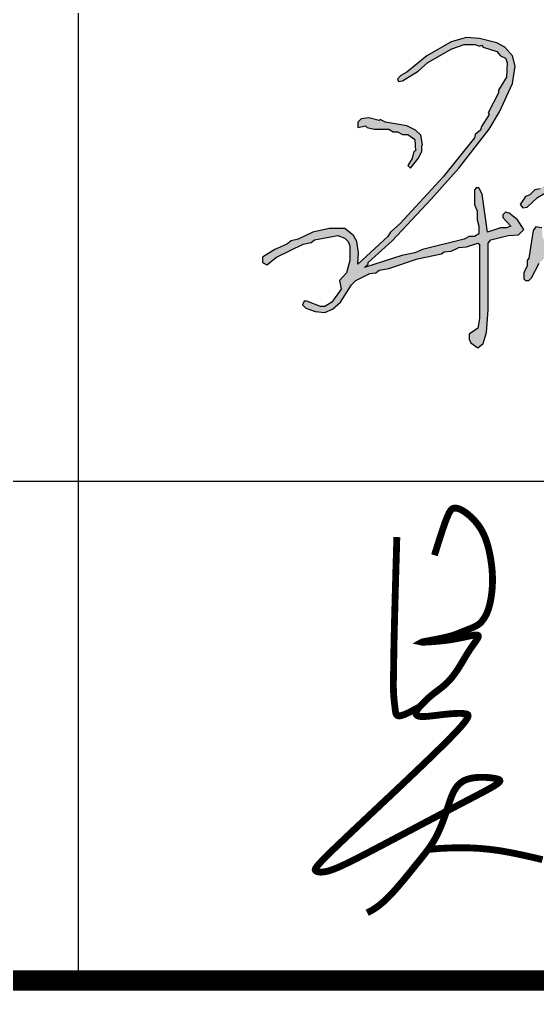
# Model space of a CAD drawing. Extents: x 185245 to 2166646, y -19957 to 815000.
# Drawn here: x 2019141 to 2020154, y 686554 to 688452 of the extents above; entities that cross this region are included whole.
import ezdxf

# ---------------------------------------------------------------- set-up
doc = ezdxf.new("R2010")
doc.units = 0
doc.header["$LTSCALE"] = 1000
doc.header["$MEASUREMENT"] = 0
doc.layers.add('0-签名', color=2, linetype='Continuous')
doc.layers.add('图框', color=4, linetype='Continuous')

msp = doc.modelspace()

# ---------------------------------------------------------------- hatches: boundary and pattern name
at = {"linetype": 'Continuous'}
h = msp.add_hatch(color=4, dxfattribs=at)
h.dxf.hatch_style = 1
h.paths.add_polyline_path([(2019927.428696472, 688205.5436002824), (2019929.118696472, 688207.2336002823), (2019925.738696473, 688225.8236002827), (2019915.598696472, 688235.9636002823), (2019898.698696472, 688244.4136002825), (2019856.448696472, 688251.1736002823), (2019846.308696472, 688256.2436002821), (2019844.618696472, 688254.5536002826), (2019824.338696472, 688259.6236002825), (2019809.128696471, 688257.9336002821), (2019802.368696472, 688251.1736002823), (2019802.368696472, 688241.0336002826), (2019817.578696473, 688244.4136002825), (2019820.958696472, 688241.0336002826), (2019834.478696472, 688237.6536002827), (2019863.208696472, 688237.6536002827), (2019871.658696473, 688232.5836002824), (2019880.108696472, 688232.5836002824), (2019890.248696472, 688227.5136002826), (2019900.388696472, 688227.5136002826), (2019913.908696473, 688217.3736002825), (2019915.598696472, 688195.4036002827), (2019912.218696472, 688193.7136002823), (2019908.838696472, 688180.1936002823), (2019900.388696472, 688166.6736002823), (2019905.458696472, 688161.6036002825), (2019920.668696472, 688180.1936002823), (2019927.428696472, 688193.7136002823)], flags=17)
h.paths.add_polyline_path([(2020125.158696473, 688039.9236002823), (2020126.848696472, 688041.6136002827), (2020115.018696472, 688060.2036002825), (2020098.118696472, 688073.7236002826), (2020091.358696472, 688075.4136002825), (2020086.288696472, 688070.3436002822), (2020086.288696472, 688065.2736002824), (2020101.498696472, 688048.3736002825), (2020093.048696471, 688044.9936002821), (2020081.218696472, 688044.9936002821), (2020055.868696472, 688036.5436002824), (2020045.728696472, 688110.9036002827), (2020038.968696472, 688122.7336002823), (2020033.898696472, 688122.7336002823), (2020030.518696472, 688119.3536002825), (2020030.518696472, 688090.6236002825), (2020035.588696472, 688077.1036002825), (2020035.588696472, 688060.2036002825), (2020038.968696472, 688048.3736002825), (2020038.968696472, 688033.1636002825), (2020030.518696472, 688028.0936002822), (2020020.378696471, 688028.0936002822), (2020010.238696473, 688023.0236002824), (2019929.118696472, 688002.7436002821), (2019913.908696473, 687995.9836002823), (2019888.558696472, 687990.9136002825), (2019815.888696472, 687967.2536002824), (2019822.648696472, 687974.0136002826), (2019822.648696472, 687977.393600282), (2019869.968696472, 688019.643600282), (2019946.018696472, 688100.7636002826), (2020000.098696472, 688161.6036002825), (2020059.248696472, 688237.6536002827), (2020079.528696472, 688271.4536002825), (2020104.878696471, 688327.2236002826), (2020109.948696472, 688361.0236002824), (2020104.878696471, 688381.3036002826), (2020089.668696472, 688398.2036002825), (2020074.458696472, 688406.6536002827), (2020040.658696473, 688415.1036002825), (2020015.308696472, 688416.7936002824), (2019984.888696472, 688408.3436002822), (2019937.568696473, 688381.3036002826), (2019898.698696472, 688349.1936002823), (2019886.868696472, 688342.4336002821), (2019880.108696472, 688335.6736002823), (2019881.798696471, 688330.6036002825), (2019890.248696472, 688332.2936002824), (2019920.668696472, 688350.8836002822), (2019939.258696472, 688367.7836002826), (2019986.578696473, 688394.8236002827), (2020010.238696473, 688403.2736002824), (2020032.208696472, 688403.2736002824), (2020040.658696473, 688399.893600282), (2020044.038696472, 688401.5836002824), (2020047.418696472, 688398.2036002825), (2020074.458696472, 688389.7536002824), (2020081.218696472, 688381.3036002826), (2020091.358696472, 688376.2336002823), (2020094.738696473, 688367.7836002826), (2020093.048696471, 688339.0536002826), (2020077.838696472, 688313.7036002825), (2020077.838696472, 688308.6336002822), (2020057.558696472, 688269.7636002826), (2020059.248696472, 688266.3836002822), (2020044.038696472, 688242.7236002826), (2020042.348696472, 688235.9636002823), (2020032.208696472, 688227.5136002826), (2020030.518696472, 688220.7536002824), (2019969.678696472, 688144.7036002825), (2019885.178696472, 688053.4436002823), (2019866.588696472, 688036.5436002824), (2019861.518696472, 688028.0936002822), (2019802.368696472, 687974.0136002826), (2019804.058696472, 687995.9836002823), (2019800.678696472, 688017.9536002825), (2019793.918696472, 688029.7836002826), (2019777.018696472, 688043.3036002826), (2019746.598696472, 688043.3036002826), (2019714.488696473, 688036.5436002824), (2019685.758696472, 688023.0236002824), (2019672.238696473, 688019.643600282), (2019663.788696472, 688012.8836002822), (2019640.128696471, 688002.7436002821), (2019616.468696472, 687987.5336002826), (2019616.468696472, 687977.393600282), (2019624.918696472, 687972.3236002827), (2019643.508696472, 687987.5336002826), (2019695.898696472, 688012.8836002822), (2019711.108696472, 688016.2636002826), (2019717.868696472, 688021.3336002824), (2019763.498696472, 688029.7836002826), (2019777.018696472, 688024.7136002823), (2019783.778696472, 688017.9536002825), (2019787.158696473, 688009.5036002824), (2019787.158696473, 687980.7736002824), (2019780.398696472, 687957.1136002827), (2019766.878696471, 687941.9036002827), (2019770.258696472, 687925.0036002824), (2019751.668696472, 687899.6536002827), (2019738.148696472, 687891.2036002825), (2019729.698696472, 687891.2036002825), (2019702.658696473, 687901.3436002822), (2019697.588696472, 687901.3436002822), (2019694.208696472, 687894.5836002824), (2019700.968696472, 687887.8236002827), (2019719.558696472, 687881.0636002824), (2019738.148696472, 687879.3736002825), (2019753.358696472, 687886.1336002822), (2019768.568696473, 687899.6536002827), (2019790.538696472, 687933.4536002825), (2019798.988696473, 687941.9036002827), (2019826.028696472, 687955.4236002823), (2019837.858696472, 687957.1136002827), (2019844.618696472, 687962.1836002821), (2019863.208696472, 687965.5636002824), (2019918.978696472, 687984.1536002827), (2019966.298696471, 687994.2936002824), (2019971.368696472, 687997.6736002823), (2019984.888696472, 687999.3636002827), (2020000.098696472, 688006.1236002825), (2020015.308696472, 688007.8136002824), (2020037.278696472, 688014.5736002827), (2020040.658696473, 688012.8836002822), (2020040.658696473, 687867.5436002824), (2020037.278696472, 687848.9536002825), (2020020.378696471, 687837.1236002825), (2020020.378696471, 687826.9836002823), (2020023.758696472, 687820.2236002826), (2020037.278696472, 687810.0836002824), (2020047.418696472, 687818.5336002826), (2020054.178696472, 687840.5036002824), (2020057.558696472, 687884.4436002823), (2020057.558696472, 688014.5736002827), (2020062.628696471, 688021.3336002824), (2020096.428696472, 688029.7836002826), (2020116.708696472, 688031.4736002826)])
h.paths.add_polyline_path([(2020245.148696472, 687962.1836002821), (2020245.148696472, 687948.6636002825), (2020243.458696472, 687943.5936002822), (2020231.628696471, 687943.5936002822), (2020206.278696472, 687960.4936002821), (2020177.548696471, 687994.2936002824), (2020177.548696471, 688001.0536002826), (2020216.418696472, 688039.9236002823), (2020229.938696472, 688050.0636002824), (2020236.698696472, 688050.0636002824), (2020240.078696473, 687990.9136002825)], flags=16)
h.paths.add_polyline_path([(2020422.598696472, 688097.3836002822), (2020419.218696472, 688092.3136002824), (2020412.458696472, 688075.4136002825), (2020380.348696472, 688034.8536002825), (2020336.408696473, 687992.6036002825), (2020305.988696473, 687974.0136002826), (2020297.538696472, 687975.7036002825), (2020302.608696472, 687990.9136002825), (2020307.678696472, 687994.2936002824), (2020309.368696472, 688002.7436002821), (2020338.098696472, 688041.6136002827), (2020368.518696472, 688070.3436002822), (2020397.248696472, 688090.6236002825), (2020417.528696472, 688100.7636002826)], flags=16)
h.paths.add_polyline_path([(2020503.718696472, 688051.7536002824), (2020500.338696472, 688024.7136002823), (2020496.958696472, 688017.9536002825), (2020493.578696473, 688017.9536002825), (2020490.198696472, 688024.7136002823), (2020490.198696472, 688036.5436002824), (2020495.268696472, 688048.3736002825), (2020500.338696472, 688053.4436002823)], flags=16)
h.paths.add_polyline_path([(2020669.338696472, 688100.7636002826), (2020669.338696472, 688083.8636002827), (2020665.958696472, 688077.1036002825), (2020665.958696472, 688058.5136002826), (2020660.888696472, 688048.3736002825), (2020654.128696471, 688046.6836002821), (2020642.298696471, 688061.893600282), (2020640.608696472, 688075.4136002825), (2020643.988696473, 688085.5536002826), (2020662.578696473, 688102.4536002825)], flags=16)
h.paths.add_polyline_path([(2020785.948696472, 688095.6936002823), (2020785.948696472, 688085.5536002826), (2020784.258696472, 688082.1736002823), (2020772.428696472, 688082.1736002823), (2020738.628696471, 688075.4136002825), (2020731.868696472, 688077.1036002825), (2020730.178696472, 688080.4836002823), (2020758.908696473, 688107.5236002824), (2020777.498696472, 688115.9736002826), (2020782.568696473, 688110.9036002827)], flags=16)
h.paths.add_polyline_path([(2020843.408696473, 688244.4136002825), (2020841.718696472, 688188.643600282), (2020838.338696472, 688166.6736002823), (2020838.338696472, 688114.2836002826), (2020836.648696472, 688090.6236002825), (2020833.268696472, 688083.8636002827), (2020797.778696472, 688083.8636002827), (2020794.398696472, 688087.2436002821), (2020792.708696472, 688109.2136002823), (2020787.638696472, 688122.7336002823), (2020782.568696473, 688127.8036002826), (2020772.428696472, 688127.8036002826), (2020728.488696473, 688094.0036002824), (2020699.758696472, 688066.9636002823), (2020684.548696471, 688060.2036002825), (2020677.788696472, 688063.5836002824), (2020682.858696472, 688107.5236002824), (2020698.068696473, 688126.1136002827), (2020784.258696472, 688195.4036002827), (2020838.338696472, 688247.7936002824), (2020841.718696472, 688247.7936002824)], flags=16)
h.paths.add_polyline_path([(2020861.998696472, 688355.9536002825), (2020861.998696472, 688333.9836002823), (2020861.998696472, 688313.7036002825), (2020856.928696472, 688306.9436002823), (2020856.928696472, 688357.643600282), (2020858.618696472, 688359.3336002824)], flags=16)
h.paths.add_polyline_path([(2021132.398696472, 688078.7936002824), (2021134.088696472, 688080.4836002823), (2021130.708696472, 688085.5536002826), (2021122.258696472, 688088.9336002821), (2021056.348696472, 688087.2436002821), (2021047.898696472, 688090.6236002825), (2020981.988696473, 688090.6236002825), (2020965.088696472, 688087.2436002821), (2020954.948696472, 688090.6236002825), (2020855.238696473, 688088.9336002821), (2020850.168696472, 688092.3136002824), (2020850.168696472, 688137.9436002823), (2020856.928696472, 688264.6936002823), (2020873.828696473, 688310.3236002827), (2020873.828696473, 688350.8836002822), (2020868.758696472, 688377.9236002823), (2020861.998696472, 688396.5136002826), (2020851.858696472, 688403.2736002824), (2020846.788696472, 688396.5136002826), (2020846.788696472, 688281.5936002822), (2020840.028696472, 688264.6936002823), (2020794.398696472, 688217.3736002825), (2020772.428696472, 688202.1636002825), (2020762.288696472, 688190.3336002824), (2020753.838696472, 688186.9536002825), (2020733.558696472, 688166.6736002823), (2020730.178696472, 688166.6736002823), (2020718.348696472, 688154.8436002822), (2020704.828696473, 688148.0836002824), (2020696.378696471, 688139.6336002822), (2020689.618696472, 688141.3236002827), (2020694.688696472, 688178.5036002824), (2020691.308696472, 688186.9536002825), (2020686.238696473, 688192.0236002824), (2020681.168696472, 688192.0236002824), (2020676.098696472, 688185.2636002826), (2020679.478696472, 688168.3636002827), (2020674.408696473, 688163.2936002824), (2020640.608696472, 688149.7736002824), (2020544.278696472, 688094.0036002824), (2020527.378696471, 688088.9336002821), (2020520.618696472, 688090.6236002825), (2020522.308696472, 688126.1136002827), (2020525.688696472, 688132.8736002825), (2020534.138696472, 688137.9436002823), (2020535.828696473, 688144.7036002825), (2020522.308696472, 688166.6736002823), (2020508.788696472, 688180.1936002823), (2020500.338696472, 688180.1936002823), (2020496.958696472, 688176.8136002824), (2020500.338696472, 688159.9136002825), (2020503.718696472, 688154.8436002822), (2020502.028696472, 688139.6336002822), (2020478.368696472, 688136.2536002824), (2020442.878696471, 688126.1136002827), (2020432.738696473, 688126.1136002827), (2020415.838696472, 688134.5636002824), (2020378.658696473, 688134.5636002824), (2020361.758696472, 688131.1836002821), (2020346.548696471, 688124.4236002823), (2020344.858696472, 688126.1136002827), (2020339.788696472, 688122.7336002823), (2020331.338696472, 688122.7336002823), (2020321.198696472, 688115.9736002826), (2020292.468696472, 688105.8336002824), (2020263.738696473, 688088.9336002821), (2020255.288696472, 688080.4836002823), (2020250.218696472, 688080.4836002823), (2020245.148696472, 688119.3536002825), (2020246.838696472, 688127.8036002826), (2020258.668696472, 688136.2536002824), (2020262.048696471, 688151.4636002823), (2020251.908696473, 688164.9836002823), (2020246.838696472, 688176.8136002824), (2020241.768696472, 688181.8836002822), (2020235.008696472, 688183.5736002827), (2020226.558696472, 688173.4336002821), (2020226.558696472, 688148.0836002824), (2020221.488696473, 688143.0136002826), (2020184.308696472, 688134.5636002824), (2020170.788696472, 688129.4936002821), (2020158.958696472, 688121.0436002824), (2020148.818696473, 688119.3536002825), (2020138.678696472, 688109.2136002823), (2020130.228696472, 688105.8336002824), (2020120.088696472, 688090.6236002825), (2020125.158696473, 688083.8636002827), (2020133.608696472, 688085.5536002826), (2020153.888696472, 688104.143600282), (2020177.548696471, 688117.6636002825), (2020207.968696472, 688122.7336002823), (2020214.728696472, 688126.1136002827), (2020226.558696472, 688126.1136002827), (2020233.318696473, 688083.8636002827), (2020233.318696473, 688068.6536002827), (2020224.868696472, 688060.2036002825), (2020207.968696472, 688050.0636002824), (2020172.478696472, 688014.5736002827), (2020169.098696472, 688014.5736002827), (2020164.028696472, 688026.4036002827), (2020162.338696472, 688044.9936002821), (2020150.508696472, 688046.6836002821), (2020145.438696472, 688039.9236002823), (2020136.988696473, 687985.8436002822), (2020133.608696472, 687980.7736002824), (2020133.608696472, 687970.6336002822), (2020126.848696472, 687957.1136002827), (2020126.848696472, 687945.2836002826), (2020130.228696472, 687941.9036002827), (2020136.988696473, 687941.9036002827), (2020142.058696472, 687946.9736002826), (2020157.268696472, 687975.7036002825), (2020167.408696473, 687985.8436002822), (2020185.998696472, 687962.1836002821), (2020206.278696472, 687941.9036002827), (2020229.938696472, 687923.3136002824), (2020243.458696472, 687916.5536002826), (2020260.358696472, 687921.6236002825), (2020265.428696472, 687931.7636002826), (2020258.668696472, 687985.8436002822), (2020253.598696472, 688048.3736002825), (2020253.598696472, 688060.2036002825), (2020256.978696472, 688066.9636002823), (2020287.398696472, 688087.2436002821), (2020334.718696472, 688109.2136002823), (2020373.588696472, 688119.3536002825), (2020412.458696472, 688119.3536002825), (2020415.838696472, 688114.2836002826), (2020398.938696472, 688105.8336002824), (2020358.378696471, 688078.7936002824), (2020316.128696471, 688034.8536002825), (2020289.088696472, 687995.9836002823), (2020282.328696473, 687980.7736002824), (2020282.328696473, 687972.3236002827), (2020285.708696472, 687965.5636002824), (2020292.468696472, 687960.4936002821), (2020304.298696471, 687960.4936002821), (2020324.578696473, 687968.9436002823), (2020360.068696473, 687997.6736002823), (2020402.318696473, 688039.9236002823), (2020420.908696473, 688063.5836002824), (2020425.978696472, 688077.1036002825), (2020431.048696471, 688082.1736002823), (2020437.808696472, 688104.143600282), (2020444.568696473, 688110.9036002827), (2020459.778696472, 688119.3536002825), (2020498.648696472, 688127.8036002826), (2020503.718696472, 688127.8036002826), (2020508.788696472, 688122.7336002823), (2020507.098696472, 688077.1036002825), (2020503.718696472, 688072.0336002826), (2020486.818696473, 688061.893600282), (2020476.678696472, 688046.6836002821), (2020474.988696473, 688017.9536002825), (2020485.128696471, 687994.2936002824), (2020491.888696472, 687987.5336002826), (2020496.958696472, 687987.5336002826), (2020505.408696473, 687994.2936002824), (2020512.168696472, 688009.5036002824), (2020520.618696472, 688065.2736002824), (2020547.658696473, 688083.8636002827), (2020574.698696472, 688095.6936002823), (2020638.918696472, 688136.2536002824), (2020659.198696472, 688146.393600282), (2020672.718696472, 688149.7736002824), (2020676.098696472, 688146.393600282), (2020672.718696472, 688124.4236002823), (2020645.678696472, 688104.143600282), (2020627.088696472, 688075.4136002825), (2020627.088696472, 688061.893600282), (2020640.608696472, 688039.9236002823), (2020640.608696472, 688031.4736002826), (2020632.158696473, 688017.9536002825), (2020635.538696472, 688011.1936002823), (2020645.678696472, 688011.1936002823), (2020665.958696472, 688019.643600282), (2020689.618696472, 688044.9936002821), (2020704.828696473, 688056.8236002827), (2020721.728696472, 688060.2036002825), (2020731.868696472, 688065.2736002824), (2020755.528696472, 688066.9636002823), (2020765.668696472, 688070.3436002822), (2020794.398696472, 688068.6536002827), (2020809.608696472, 688073.7236002826), (2020834.958696472, 688073.7236002826), (2020838.338696472, 688068.6536002827), (2020836.648696472, 688048.3736002825), (2020840.028696472, 688024.7136002823), (2020838.338696472, 688019.643600282), (2020843.408696473, 687941.9036002827), (2020850.168696472, 687911.4836002823), (2020850.168696472, 687874.3036002826), (2020863.688696472, 687803.3236002827), (2020865.378696471, 687764.4536002825), (2020877.208696472, 687725.5836002824), (2020887.348696472, 687674.8836002822), (2020894.108696472, 687666.4336002821), (2020900.868696472, 687669.8136002824), (2020889.038696472, 687737.4136002825), (2020873.828696473, 687796.5636002824), (2020861.998696472, 687870.9236002823), (2020860.308696472, 687916.5536002826), (2020856.928696472, 687931.7636002826), (2020850.168696472, 688055.1336002822), (2020851.858696472, 688073.7236002826), (2020861.998696472, 688077.1036002825), (2020867.068696473, 688075.4136002825), (2020939.738696473, 688080.4836002823), (2021036.068696473, 688080.4836002823), (2021042.828696473, 688077.1036002825), (2021068.178696472, 688078.7936002824), (2021076.628696471, 688072.0336002826), (2021123.948696472, 688072.0336002826)])

# ---------------------------------------------------------------- linework, layer by layer
at = {"color": 4, "linetype": 'Continuous', "elevation": 1.991429599002004e-08}
for points in [[(2020125.158696473, 688039.9236002823), (2020126.848696472, 688041.6136002827), (2020115.018696472, 688060.2036002825), (2020098.118696472, 688073.7236002826), (2020091.358696472, 688075.4136002825), (2020086.288696472, 688070.3436002822), (2020086.288696472, 688065.2736002824), (2020101.498696472, 688048.3736002825), (2020093.048696471, 688044.9936002821), (2020081.218696472, 688044.9936002821), (2020055.868696472, 688036.5436002824), (2020045.728696472, 688110.9036002827), (2020038.968696472, 688122.7336002823), (2020033.898696472, 688122.7336002823), (2020030.518696472, 688119.3536002825), (2020030.518696472, 688090.6236002825), (2020035.588696472, 688077.1036002825), (2020035.588696472, 688060.2036002825), (2020038.968696472, 688048.3736002825), (2020038.968696472, 688033.1636002825), (2020030.518696472, 688028.0936002822), (2020020.378696471, 688028.0936002822), (2020010.238696473, 688023.0236002824), (2019929.118696472, 688002.7436002821), (2019913.908696473, 687995.9836002823), (2019888.558696472, 687990.9136002825), (2019815.888696472, 687967.2536002824), (2019822.648696472, 687974.0136002826), (2019822.648696472, 687977.393600282), (2019869.968696472, 688019.643600282), (2019946.018696472, 688100.7636002826), (2020000.098696472, 688161.6036002825), (2020059.248696472, 688237.6536002827), (2020079.528696472, 688271.4536002825), (2020104.878696471, 688327.2236002826), (2020109.948696472, 688361.0236002824), (2020104.878696471, 688381.3036002826), (2020089.668696472, 688398.2036002825), (2020074.458696472, 688406.6536002827), (2020040.658696473, 688415.1036002825), (2020015.308696472, 688416.7936002824), (2019984.888696472, 688408.3436002822), (2019937.568696473, 688381.3036002826), (2019898.698696472, 688349.1936002823), (2019886.868696472, 688342.4336002821), (2019880.108696472, 688335.6736002823), (2019881.798696471, 688330.6036002825), (2019890.248696472, 688332.2936002824), (2019920.668696472, 688350.8836002822), (2019939.258696472, 688367.7836002826), (2019986.578696473, 688394.8236002827), (2020010.238696473, 688403.2736002824), (2020032.208696472, 688403.2736002824), (2020040.658696473, 688399.893600282), (2020044.038696472, 688401.5836002824), (2020047.418696472, 688398.2036002825), (2020074.458696472, 688389.7536002824), (2020081.218696472, 688381.3036002826), (2020091.358696472, 688376.2336002823), (2020094.738696473, 688367.7836002826), (2020093.048696471, 688339.0536002826), (2020077.838696472, 688313.7036002825), (2020077.838696472, 688308.6336002822), (2020057.558696472, 688269.7636002826), (2020059.248696472, 688266.3836002822), (2020044.038696472, 688242.7236002826), (2020042.348696472, 688235.9636002823), (2020032.208696472, 688227.5136002826), (2020030.518696472, 688220.7536002824), (2019969.678696472, 688144.7036002825), (2019885.178696472, 688053.4436002823), (2019866.588696472, 688036.5436002824), (2019861.518696472, 688028.0936002822), (2019802.368696472, 687974.0136002826), (2019804.058696472, 687995.9836002823), (2019800.678696472, 688017.9536002825), (2019793.918696472, 688029.7836002826), (2019777.018696472, 688043.3036002826), (2019746.598696472, 688043.3036002826), (2019714.488696473, 688036.5436002824), (2019685.758696472, 688023.0236002824), (2019672.238696473, 688019.643600282), (2019663.788696472, 688012.8836002822), (2019640.128696471, 688002.7436002821), (2019616.468696472, 687987.5336002826), (2019616.468696472, 687977.393600282), (2019624.918696472, 687972.3236002827), (2019643.508696472, 687987.5336002826), (2019695.898696472, 688012.8836002822), (2019711.108696472, 688016.2636002826), (2019717.868696472, 688021.3336002824), (2019763.498696472, 688029.7836002826), (2019777.018696472, 688024.7136002823), (2019783.778696472, 688017.9536002825), (2019787.158696473, 688009.5036002824), (2019787.158696473, 687980.7736002824), (2019780.398696472, 687957.1136002827), (2019766.878696471, 687941.9036002827), (2019770.258696472, 687925.0036002824), (2019751.668696472, 687899.6536002827), (2019738.148696472, 687891.2036002825), (2019729.698696472, 687891.2036002825), (2019702.658696473, 687901.3436002822), (2019697.588696472, 687901.3436002822), (2019694.208696472, 687894.5836002824), (2019700.968696472, 687887.8236002827), (2019719.558696472, 687881.0636002824), (2019738.148696472, 687879.3736002825), (2019753.358696472, 687886.1336002822), (2019768.568696473, 687899.6536002827), (2019790.538696472, 687933.4536002825), (2019798.988696473, 687941.9036002827), (2019826.028696472, 687955.4236002823), (2019837.858696472, 687957.1136002827), (2019844.618696472, 687962.1836002821), (2019863.208696472, 687965.5636002824), (2019918.978696472, 687984.1536002827), (2019966.298696471, 687994.2936002824), (2019971.368696472, 687997.6736002823), (2019984.888696472, 687999.3636002827), (2020000.098696472, 688006.1236002825), (2020015.308696472, 688007.8136002824), (2020037.278696472, 688014.5736002827), (2020040.658696473, 688012.8836002822), (2020040.658696473, 687867.5436002824), (2020037.278696472, 687848.9536002825), (2020020.378696471, 687837.1236002825), (2020020.378696471, 687826.9836002823), (2020023.758696472, 687820.2236002826), (2020037.278696472, 687810.0836002824), (2020047.418696472, 687818.5336002826), (2020054.178696472, 687840.5036002824), (2020057.558696472, 687884.4436002823), (2020057.558696472, 688014.5736002827), (2020062.628696471, 688021.3336002824), (2020096.428696472, 688029.7836002826), (2020116.708696472, 688031.4736002826), (2020125.158696473, 688039.9236002823)], [(2019927.428696472, 688205.5436002824), (2019929.118696472, 688207.2336002823), (2019925.738696473, 688225.8236002827), (2019915.598696472, 688235.9636002823), (2019898.698696472, 688244.4136002825), (2019856.448696472, 688251.1736002823), (2019846.308696472, 688256.2436002821), (2019844.618696472, 688254.5536002826), (2019824.338696472, 688259.6236002825), (2019809.128696471, 688257.9336002821), (2019802.368696472, 688251.1736002823), (2019802.368696472, 688241.0336002826), (2019817.578696473, 688244.4136002825), (2019820.958696472, 688241.0336002826), (2019834.478696472, 688237.6536002827), (2019863.208696472, 688237.6536002827), (2019871.658696473, 688232.5836002824), (2019880.108696472, 688232.5836002824), (2019890.248696472, 688227.5136002826), (2019900.388696472, 688227.5136002826), (2019913.908696473, 688217.3736002825), (2019915.598696472, 688195.4036002827), (2019912.218696472, 688193.7136002823), (2019908.838696472, 688180.1936002823), (2019900.388696472, 688166.6736002823), (2019905.458696472, 688161.6036002825), (2019920.668696472, 688180.1936002823), (2019927.428696472, 688193.7136002823), (2019927.428696472, 688205.5436002824)], [(2020158.958696472, 688121.0436002824), (2020148.818696473, 688119.3536002825), (2020138.678696472, 688109.2136002823), (2020130.228696472, 688105.8336002824), (2020120.088696472, 688090.6236002825), (2020125.158696473, 688083.8636002827), (2020133.608696472, 688085.5536002826), (2020153.888696472, 688104.143600282), (2020177.548696471, 688117.6636002825)], [(2020162.338696472, 688044.9936002821), (2020150.508696472, 688046.6836002821), (2020145.438696472, 688039.9236002823), (2020136.988696473, 687985.8436002822), (2020133.608696472, 687980.7736002824), (2020133.608696472, 687970.6336002822), (2020126.848696472, 687957.1136002827), (2020126.848696472, 687945.2836002826), (2020130.228696472, 687941.9036002827), (2020136.988696473, 687941.9036002827), (2020142.058696472, 687946.9736002826), (2020157.268696472, 687975.7036002825)]]:
    msp.add_lwpolyline(points, dxfattribs=at)
at = {"layer": '0-签名', "color": 4, "const_width": 13.33333200047491}
for points in [[(2019952.364260392, 687404.9609946231), (2019960.873690318, 687432.1124740078), (2019967.75365056, 687453.2792921113), (2019973.275719982, 687469.2162456114), (2019977.711477447, 687480.6781311862), (2019981.332501817, 687488.4197455135), (2019984.410371955, 687493.1958852711), (2019987.216666724, 687495.7613471367), (2019990.022964987, 687496.8709277888), (2019993.049295781, 687497.1628905938), (2019996.30948885, 687496.8093656742), (2019999.76582411, 687495.8659498412), (2020003.38058148, 687494.3882399064), (2020007.116040877, 687492.4318326814), (2020010.93448222, 687490.0523249775), (2020014.798185425, 687487.3053136058), (2020018.66943041, 687484.2463953781), (2020022.512068939, 687480.9225291412), (2020026.296240152, 687477.3461218858), (2020029.993655037, 687473.5209426377), (2020033.57602458, 687469.4507604225), (2020037.015059766, 687465.1393442673), (2020040.282471582, 687460.5904631971), (2020043.349971015, 687455.8078862384), (2020046.18926905, 687450.7953824173), (2020048.779306137, 687445.5611183739), (2020051.127940567, 687440.1308512061), (2020053.250260092, 687434.5347356263), (2020055.161352467, 687428.8029263455), (2020056.876305446, 687422.9655780767), (2020058.41020678, 687417.0528455316), (2020059.778144225, 687411.0948834221), (2020060.995205533, 687405.1218464603), (2020062.073963831, 687399.1613763089), (2020063.016933747, 687393.2310624346), (2020063.824115279, 687387.345981254), (2020064.495508428, 687381.5212091845), (2020065.031113193, 687375.7718226435), (2020065.430929576, 687370.1128980475), (2020065.694957575, 687364.5595118143), (2020065.823197191, 687359.1267403602), (2020065.81753445, 687353.828717977), (2020065.687399491, 687348.6758104509), (2020065.444108477, 687343.6774414424), (2020065.098977574, 687338.8430346118), (2020064.663322944, 687334.1820136199), (2020064.148460754, 687329.7038021272), (2020063.565707166, 687325.4178237938), (2020062.926378347, 687321.3335022805), (2020062.240532913, 687317.4580624143), (2020061.513199302, 687313.7899336896), (2020060.748148403, 687310.3253467674), (2020059.949151107, 687307.0605323086), (2020059.119978304, 687303.9917209744), (2020058.264400885, 687301.1151434255), (2020057.386189739, 687298.4270303231), (2020056.489115758, 687295.9236123282), (2020055.575692751, 687293.5979789856), (2020054.64340621, 687291.4306553777), (2020053.688484544, 687289.39902547), (2020052.707156166, 687287.4804732287), (2020051.695649487, 687285.6523826199), (2020050.650192917, 687283.8921376092), (2020049.567014867, 687282.1771221631), (2020048.442343749, 687280.4847202473), (2020047.267378838, 687278.7970275534), (2020046.013202874, 687277.1149866777), (2020044.645869456, 687275.4442519408), (2020043.13143219, 687273.7904776647), (2020041.435944677, 687272.159318171), (2020039.525460521, 687270.5564277805), (2020037.366033325, 687268.9874608156), (2020034.923716691, 687267.4580715969), (2020032.180594524, 687265.9723438362), (2020029.182871933, 687264.5280788047), (2020025.992784329, 687263.1215071629), (2020022.672567123, 687261.7488595725), (2020019.284455725, 687260.406366694), (2020015.890685545, 687259.0902591886), (2020012.553491996, 687257.796767717), (2020009.335110488, 687256.5221229405), (2020006.271373328, 687255.2625555722), (2020003.292500414, 687254.014296534), (2020000.302308541, 687252.7735767995), (2019997.204614503, 687251.5366273432), (2019993.903235096, 687250.2996791385), (2019990.301987113, 687249.0589631596), (2019986.304687351, 687247.8107103806), (2019981.815152602, 687246.5511517753), (2019976.780576663, 687245.2802874481), (2019971.321661327, 687244.0131940246), (2019965.602485389, 687242.768717261), (2019959.787127643, 687241.5657029136), (2019954.039666883, 687240.4229967385), (2019948.524181905, 687239.3594444916), (2019943.404751501, 687238.3938919292), (2019938.845454467, 687237.5451848072), (2019934.992138386, 687236.8280856402), (2019931.917726004, 687236.241023974), (2019929.676908853, 687235.7783461136), (2019928.324378469, 687235.4343983633), (2019927.914826384, 687235.2035270273), (2019928.502944134, 687235.0800784105), (2019930.143423251, 687235.0583988172), (2019932.890955271, 687235.1328345519), (2019936.761884327, 687235.299616588), (2019941.619164957, 687235.5625145782), (2019947.287404298, 687235.9271828437), (2019953.591209487, 687236.3992757059), (2019960.355187661, 687236.9844474865), (2019967.403945959, 687237.6883525066), (2019974.562091516, 687238.5166450879), (2019981.654231471, 687239.4749795517), (2019988.526975411, 687240.5605292069), (2019995.114942722, 687241.7365433113), (2020001.374755239, 687242.9577901096), (2020007.263034798, 687244.1790378469), (2020012.736403233, 687245.355054768), (2020017.751482382, 687246.4406091177), (2020022.264894079, 687247.3904691411), (2020026.233260159, 687248.1594030831), (2020029.622003998, 687248.7062626914), (2020032.431755126, 687249.0062337248), (2020034.67194461, 687249.0385854444), (2020036.352003519, 687248.7825871119), (2020037.481362923, 687248.2175079884), (2020038.069453888, 687247.3226173357), (2020038.125707485, 687246.077184415), (2020037.659554782, 687244.4604784874), (2020036.690799299, 687242.4611919536), (2020035.280734365, 687240.1057097695), (2020033.501025761, 687237.4298400292), (2020031.423339268, 687234.4693908277), (2020029.119340665, 687231.2601702593), (2020026.660695734, 687227.8379864187), (2020024.119070255, 687224.2386474006), (2020021.566130009, 687220.4979612997), (2020019.058767439, 687216.648281035), (2020016.594781636, 687212.7081388249), (2020014.157198354, 687208.6926117127), (2020011.729043345, 687204.6167767411), (2020009.293342364, 687200.4957109534), (2020006.833121163, 687196.3444913926), (2020004.331405496, 687192.1781951017), (2020001.771221116, 687188.0118991237), (2019999.138422935, 687183.8622510075), (2019996.430182493, 687179.7521803249), (2019993.646500489, 687175.7061871535), (2019990.787377622, 687171.7487715709), (2019987.852814591, 687167.9044336546), (2019984.842812093, 687164.1976734824), (2019981.757370829, 687160.6529911316), (2019978.596491497, 687157.2948866801), (2019975.365518228, 687154.1409499589), (2019972.091168891, 687151.181129815), (2019968.805504787, 687148.3984648488), (2019965.540587218, 687145.7759936606), (2019962.328477484, 687143.2967548508), (2019959.201236887, 687140.9437870197), (2019956.190926728, 687138.7001287676), (2019953.32960831, 687136.5488186954), (2019950.640227443, 687134.4732094107), (2019948.109267987, 687132.4579095498), (2019945.714098312, 687130.487841757), (2019943.432086788, 687128.5479286762), (2019941.240601784, 687126.6230929515), (2019939.11701167, 687124.6982572267), (2019937.038684817, 687122.758344146), (2019934.982989593, 687120.7882763529), (2019932.934838247, 687118.7786304485), (2019930.90931853, 687116.742598858), (2019928.929062074, 687114.6990279634), (2019927.016700508, 687112.6667641473), (2019925.194865462, 687110.6646537911), (2019923.486188568, 687108.7115432771), (2019921.913301454, 687106.8262789873), (2019920.498835751, 687105.0277073041), (2019919.263222762, 687103.3309053744), (2019918.218092486, 687101.7358734072), (2019917.372874592, 687100.238842376), (2019916.736998754, 687098.8360432554), (2019916.319894641, 687097.5237070187), (2019916.130991925, 687096.2980646405), (2019916.179720277, 687095.1553470942), (2019916.475509368, 687094.0917853541), (2019917.03376102, 687093.1070654651), (2019917.893765642, 687092.2146937556), (2019919.100785799, 687091.4316316252), (2019920.700084051, 687090.7748404739), (2019922.736922959, 687090.2612817008), (2019925.256565087, 687089.9079167058), (2019928.304272993, 687089.7317068882), (2019931.925309241, 687089.749613648), (2019936.141047798, 687089.9694894091), (2019940.877308259, 687090.362750696), (2019946.036021623, 687090.8917050574), (2019951.51911889, 687091.518660042), (2019957.228531062, 687092.205923199), (2019963.066189136, 687092.9158020769), (2019968.934024116, 687093.6106042247), (2019974.733967001, 687094.2526371912), (2019980.378949956, 687094.8086059312), (2019985.825909815, 687095.2628050218), (2019991.04278458, 687095.603926446), (2019995.997512249, 687095.8206621867), (2020000.658030823, 687095.9017042273), (2020004.992278301, 687095.8357445502), (2020008.968192684, 687095.6114751389), (2020012.553711971, 687095.217587976), (2020015.626841421, 687094.5591638824), (2020017.705855331, 687093.2068390297), (2020018.219095254, 687090.6476384271), (2020016.594902745, 687086.3685870834), (2020012.261619357, 687079.8567100083), (2020004.647586647, 687070.5990322111), (2019993.181146168, 687058.0825787003), (2019977.290639475, 687041.7943744857), (2019956.699981664, 687021.4829578053), (2019932.315382002, 686997.9429198105), (2019905.338623298, 686972.2303648824), (2019876.971488361, 686945.4013974015), (2019848.415760001, 686918.5121217484), (2019820.873221024, 686892.6186423036), (2019795.545654242, 686868.777063448), (2019773.634842462, 686848.0434895621), (2019756.058310417, 686831.2159669208), (2019742.596550533, 686818.060309378), (2019732.745797157, 686808.0842726808), (2019726.002284639, 686800.7956125773), (2019721.862247327, 686795.7020848156), (2019719.821919571, 686792.3114451431), (2019719.377535718, 686790.1314493078), (2019720.025330118, 686788.6698530575), (2019721.342040654, 686787.5208503585), (2019723.226419354, 686786.6243880526), (2019725.657721779, 686786.0068511993), (2019728.61520349, 686785.6946248589), (2019732.07812005, 686785.7140940917), (2019736.02572702, 686786.0916439574), (2019740.437279962, 686786.8536595162), (2019745.292034437, 686788.0265258278), (2019750.610422449, 686789.6491921558), (2019756.577581762, 686791.810864572), (2019763.41982658, 686794.613313352), (2019771.363471109, 686798.158308771), (2019780.634829554, 686802.5476211046), (2019791.460216119, 686807.8830206278), (2019804.065945012, 686814.2662776159), (2019818.678330434, 686821.7991623443), (2019835.405185825, 686830.5212521423), (2019853.880321541, 686840.223352555), (2019873.619047173, 686850.6340761818), (2019894.136672311, 686861.4820356215), (2019914.948506544, 686872.495843474), (2019935.569859462, 686883.4041123381), (2019955.516040656, 686893.9354548128), (2019974.302359714, 686903.8184834977), (2019991.529622914, 686912.8342666351), (2020007.140623281, 686920.9736950418), (2020021.163650527, 686928.2801151767), (2020033.626994365, 686934.7968734999), (2020044.558944507, 686940.5673164709), (2020053.987790665, 686945.6347905493), (2020061.941822552, 686950.042642195), (2020068.449329879, 686953.8342178676), (2020073.534830188, 686957.0563192016), (2020077.207752336, 686959.7695685332), (2020079.473753006, 686962.0380433737), (2020080.338488885, 686963.925821234), (2020079.807616655, 686965.4969796257), (2020077.886793002, 686966.8155960594), (2020074.581674612, 686967.9457480472), (2020069.897918169, 686968.9515130995), (2020063.891158453, 686969.8652440836), (2020056.816942628, 686970.592395291), (2020048.980795955, 686971.0066963683), (2020040.688243693, 686970.981876963), (2020032.244811102, 686970.3916667223), (2020023.956023442, 686969.1097952928), (2020016.127405973, 686967.0099923222), (2020009.064483955, 686963.9659874572), (2020002.997973176, 686959.894228738), (2019997.859351547, 686954.8820377768), (2019993.505287506, 686949.059454578), (2019989.792449492, 686942.5565191465), (2019986.577505942, 686935.5032714873), (2019983.717125297, 686928.0297516056), (2019981.067975994, 686920.2659995053), (2019978.486726472, 686912.3420551922), (2019975.851104606, 686904.373823806), (2019973.123076015, 686896.4206710274), (2019970.285665753, 686888.5278276731), (2019967.321898875, 686880.7405245588), (2019964.214800436, 686873.1039925013), (2019960.947395491, 686865.6634623162), (2019957.502709093, 686858.4641648196), (2019953.863766298, 686851.5513308283), (2019950.020507672, 686844.9541718324), (2019945.990535827, 686838.6378220199), (2019941.798368886, 686832.551396253), (2019937.468524972, 686826.6440093948), (2019933.025522209, 686820.8647763066), (2019928.493878719, 686815.1628118516), (2019923.898112628, 686809.4872308918), (2019919.262742056, 686803.7871482896), (2019914.602383717, 686798.0181181687), (2019909.892048681, 686792.1614516983), (2019905.096846603, 686786.2048993092), (2019900.181887143, 686780.1362114318), (2019895.112279956, 686773.9431384974), (2019889.853134701, 686767.6134309359), (2019884.369561036, 686761.1348391783), (2019878.626668619, 686754.495113655), (2019872.593024394, 686747.7055624358), (2019866.251024472, 686740.8717241432), (2019859.586522249, 686734.122695039), (2019852.585371121, 686727.5875713858), (2019845.233424487, 686721.3954494447), (2019837.516535742, 686715.6754254773), (2019829.420558284, 686710.556595746), (2019820.93134551, 686706.168056512)], [(2019878.890855921, 687440.4162861027), (2019876.94243462, 687373.0512076768), (2019875.474703664, 687320.0126014177), (2019874.415116212, 687279.3174890876), (2019873.69112542, 687248.9828924488), (2019873.230184445, 687227.0258332631), (2019872.959746446, 687211.4633332929), (2019872.807264577, 687200.3124142997), (2019872.700191997, 687191.5900980462), (2019872.580775347, 687183.6408848853), (2019872.450435203, 687176.1191895343), (2019872.325385624, 687169.0069053019), (2019872.22184067, 687162.2859254968), (2019872.156014401, 687155.9381434268), (2019872.144120876, 687149.945452401), (2019872.202374156, 687144.2897457273), (2019872.3469883, 687138.9529167148), (2019872.58808085, 687133.9173796265), (2019872.911383281, 687129.1676325444), (2019873.296530548, 687124.6886945055), (2019873.723157609, 687120.465584547), (2019874.17089942, 687116.4833217054), (2019874.619390936, 687112.7269250175), (2019875.048267116, 687109.1814135208), (2019875.437162915, 687105.8318062518), (2019875.784509168, 687102.6762987121), (2019876.163920214, 687099.7657922613), (2019876.667806276, 687097.1643647235), (2019877.388577569, 687094.9360939227), (2019878.418644314, 687093.1450576836), (2019879.850416729, 687091.8553338298), (2019881.776305033, 687091.1310001856), (2019884.288719446, 687091.0361345753), (2019887.436065053, 687091.6018336806), (2019891.090726412, 687092.727269613), (2019895.081082948, 687094.2786333414), (2019899.235514087, 687096.1221158351), (2019903.382399252, 687098.1239080632), (2019907.35011787, 687100.1502009949), (2019910.967049365, 687102.0671855994), (2019914.061573162, 687103.7410528453), (2019916.505131038, 687105.0681478404), (2019918.341414176, 687106.0654322451), (2019919.657176109, 687106.7800218579), (2019920.539170373, 687107.2590324776), (2019921.074150499, 687107.5495799026), (2019921.348870024, 687107.6987799315), (2019921.45008248, 687107.7537483631), (2019921.464541403, 687107.7616009964), (2019921.464541403, 687107.7616009964), (2019921.464541403, 687107.7616009964), (2019921.464541403, 687107.7616009964), (2019921.464541403, 687107.7616009964), (2019921.464541403, 687107.7616009964), (2019921.464541403, 687107.7616009964), (2019921.464541403, 687107.7616009964), (2019921.464541403, 687107.7616009964)], [(2019936.804576251, 686829.6795136344), (2019966.177177537, 686832.1784550177), (2019992.88965537, 686833.2943470853), (2020017.170568533, 686833.2257381415), (2020039.248475808, 686832.1711764911), (2020059.351935978, 686830.3292104385), (2020077.709507825, 686827.8983882884), (2020094.549750132, 686825.0772583452), (2020110.101221682, 686822.0643689141), (2020124.585276949, 686819.0262919795), (2020138.194453177, 686816.0016942499), (2020151.1140833, 686812.9972661142), (2020163.529500254, 686810.0196979619)]]:
    msp.add_lwpolyline(points, dxfattribs=at)
at = {"layer": '图框', "color": 0}
for p, q in [((2015698.042822327, 687550.028815679, 1.991429599002004e-08), (2021376.031722721, 687550.028815679, 1.991429599002004e-08)), ((2015698.042822327, 686573.9488156808, 1.991429599002004e-08), (2021376.031722721, 686573.9488156808, 1.991429599002004e-08))]:
    msp.add_line(p, q, dxfattribs=at)
at = {"layer": '图框', "color": 0, "elevation": 1.991429599002004e-08}
msp.add_lwpolyline([(2019256.984908279, 686573.9488156808), (2019256.984908279, 693211.2928156813)], dxfattribs=at)
at = {"layer": '图框', "color": 0, "const_width": 39.53124, "elevation": 1.991429599002004e-08}
msp.add_lwpolyline([(2015698.042822327, 686573.9488156808), (2021376.031722721, 686573.9488156808)], dxfattribs=at)

doc.saveas('drawing.dxf')
